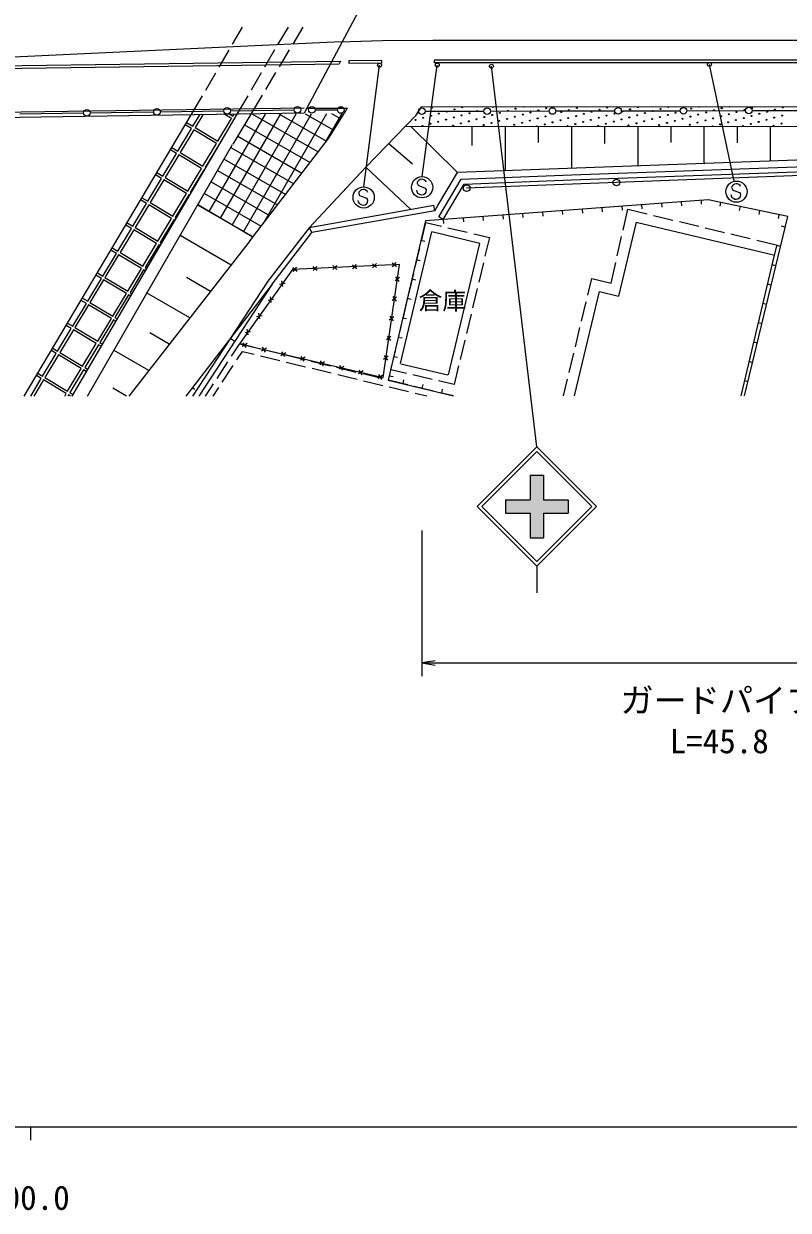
# Model space of a CAD drawing. Units: millimetres, scale not verified. Extents: x 40000 to 680000, y 20000 to 380000.
# Drawn here: x 267491 to 325159, y 198715 to 288217 of the extents above; entities that cross this region are included whole.
import ezdxf
from ezdxf.enums import TextEntityAlignment as Align

# ---------------------------------------------------------------- set-up
doc = ezdxf.new("R2010")
doc.units = ezdxf.units.MM
doc.header["$LTSCALE"] = 1000
for name, color, linetype, lineweight in [('M-BGD', 7, 'Continuous', 13), ('M-BMK-ROW', 30, 'Continuous', 13), ('M-STR-HTXT', 7, 'Continuous', 13), ('M-STR-STR1', 1, 'Continuous', 13), ('M-STR-STRC', 7, 'Continuous', 13), ('M-TTL-BAND', 7, 'Continuous', 13)]:
    doc.layers.add(name, color=color, linetype=linetype, lineweight=lineweight)
doc.styles.add('ＭＳ ゴシック', font='')
doc.styles.get('ＭＳ ゴシック').set_extended_font_data('MS Gothic')

# ---------------------------------------------------------------- blocks, each defined once
blk = doc.blocks.new('open_arrow')
at = {"color": 0, "linetype": 'Continuous', "lineweight": -2}
blk.add_lwpolyline([(7.5, 1.25), (0, 0), (7.5, -1.25)], dxfattribs=at)

msp = doc.modelspace()

# ---------------------------------------------------------------- hatches: boundary and pattern name
at = {"layer": 'M-BGD'}
h = msp.add_hatch(dxfattribs=at)
h.set_pattern_fill('USER', color=256, style=0, pattern_type=2)
h.set_pattern_definition([(150.085, (280618, 274547), (-498.72, -866.765), []), (240.085, (280618, 274547), (866.765, -498.72), [])])
h.paths.add_polyline_path([(280618, 274547), (283247, 279098), (284640, 281400), (291664, 281448), (290476, 279557), (284774, 272119)])
at = {"layer": 'M-STR-STRC'}
msp.add_hatch(color=256, dxfattribs=at).paths.add_polyline_path([(303839, 252296), (305699, 252296), (305700, 254156), (306700, 254156), (306699, 252296), (308559, 252296), (308558, 251296), (306699, 251296), (306698, 249436), (305698, 249436), (305699, 251296), (303838, 251296)])

# ---------------------------------------------------------------- linework, layer by layer
at = {"layer": 'M-BGD'}
for p, q in [((283244, 286666), (284004, 287959)), ((287429, 287961), (286670, 286668)), ((287802, 286683), (288572, 287970)), ((282231, 284941), (282991, 286234)), ((286417, 286237), (285657, 284943)), ((286775, 284967), (287545, 286254)), ((262354, 284989), (291393, 285401)), ((262355, 284789), (291287, 285199)), ((291393, 285401), (291287, 285199)), ((294469, 285438), (292015, 285412)), ((292015, 285412), (292018, 285212)), ((294471, 285238), (292018, 285212)), ((294469, 285438), (294471, 285238)), ((343447, 285460), (298451, 285458)), ((298451, 285458), (298451, 285258)), ((343447, 285261), (298451, 285258)), ((281218, 283217), (281978, 284510)), ((285404, 284512), (284644, 283218)), ((285748, 283251), (286518, 284538)), ((280111, 281333), (280965, 282785)), ((284391, 282787), (283567, 281384)), ((284640, 281400), (285491, 282822)), ((297090, 281323), (297485, 281961)), ((297485, 281961), (327101, 281982)), ((288645, 281859), (261664, 281460)), ((267194, 281424), (271993, 281492)), ((267536, 260131), (280111, 281333)), ((283567, 281384), (271117, 260132)), ((272493, 281499), (277291, 281567)), ((277791, 281574), (282589, 281642)), ((280248, 280487), (280762, 281342)), ((280997, 281346), (280420, 280384)), ((282134, 279354), (283164, 281068)), ((283164, 281068), (282661, 281370)), ((283040, 281376), (283267, 281240)), ((283089, 281649), (287887, 281717)), ((283267, 281240), (283352, 281381)), ((283276, 279140), (284640, 281400)), ((288863, 281858), (291665, 281848)), ((289463, 281715), (291164, 281710)), ((290476, 279557), (291664, 281448)), ((291898, 281852), (291664, 281448)), ((291665, 281848), (291898, 281852)), ((297090, 281323), (293300, 277386)), ((297769, 281616), (302201, 281625)), ((302701, 281626), (307134, 281635)), ((307634, 281636), (312067, 281645)), ((312567, 281647), (316999, 281656)), ((317499, 281657), (321932, 281666)), ((322432, 281667), (326865, 281676)), ((279115, 278601), (280145, 280316)), ((280317, 280212), (279286, 278498)), ((280145, 280316), (279676, 280598)), ((279778, 280770), (280248, 280487)), ((282031, 279182), (280317, 280212)), ((280420, 280384), (282134, 279354)), ((296260, 280460), (328971, 280484)), ((296700, 280461), (300201, 277000)), ((301301, 280464), (301301, 279041)), ((303801, 280466), (303801, 277129)), ((306301, 280468), (306301, 279257)), ((308801, 280469), (308801, 277309)), ((311301, 280471), (311301, 279180)), ((313801, 280473), (313801, 277489)), ((316301, 280475), (316301, 279257)), ((318801, 280477), (318801, 277669)), ((321301, 280478), (321301, 279236)), ((323801, 280480), (323801, 277849)), ((282797, 280070), (282305, 279251)), ((282305, 279251), (282314, 279245)), ((284575, 271860), (290476, 279557)), ((272290, 260132), (283247, 279098)), ((277982, 276715), (279012, 278430)), ((279012, 278430), (278553, 278705)), ((278655, 278877), (279115, 278601)), ((279286, 278498), (281001, 277468)), ((281001, 277468), (282031, 279182)), ((282202, 279079), (281172, 277365)), ((282213, 279073), (282202, 279079)), ((295018, 279171), (296820, 277648)), ((279183, 278327), (278153, 276612)), ((280898, 277297), (279183, 278327)), ((328801, 278029), (300201, 277000)), ((308801, 276809), (328729, 277527)), ((277879, 276544), (277431, 276813)), ((277533, 276985), (277982, 276715)), ((278153, 276612), (279868, 275582)), ((279868, 275582), (280898, 277297)), ((281069, 277194), (280039, 275479)), ((281101, 277174), (281069, 277194)), ((281172, 277365), (281202, 277347)), ((293300, 277386), (289011, 272830)), ((293300, 277386), (296684, 274193)), ((298727, 274509), (300201, 277000)), ((300482, 276492), (308801, 276809)), ((308815, 276430), (328743, 277147)), ((276849, 274830), (277879, 276544)), ((278050, 276441), (277020, 274727)), ((279765, 275411), (278050, 276441)), ((298796, 273643), (300482, 276492)), ((299123, 273450), (300703, 276120)), ((300703, 276120), (308815, 276430)), ((276746, 274658), (276308, 274921)), ((276411, 275093), (276849, 274830)), ((278735, 273697), (279765, 275411)), ((279936, 275308), (278906, 273594)), ((279989, 275276), (279936, 275308)), ((280039, 275479), (280090, 275449)), ((319125, 274941), (297787, 273350)), ((317085, 274786), (317105, 274488)), ((318581, 274899), (318601, 274602)), ((325126, 273667), (319124, 274941)), ((275716, 272944), (276746, 274658)), ((276917, 274555), (275887, 272841)), ((278632, 273525), (276917, 274555)), ((277020, 274727), (278735, 273697)), ((284774, 272119), (280618, 274547)), ((298418, 274501), (289011, 272830)), ((298488, 274107), (289233, 272463)), ((298488, 274107), (298418, 274501)), ((298488, 274107), (298726, 274509)), ((305118, 273894), (305138, 273597)), ((306614, 274008), (306636, 273706)), ((308110, 274122), (308132, 273819)), ((309604, 274229), (309629, 273933)), ((311100, 274342), (311122, 274040)), ((312596, 274456), (312619, 274154)), ((312697, 272648), (313050, 274218)), ((313050, 274218), (314514, 273868)), ((314095, 274565), (314115, 274267)), ((315586, 274677), (315613, 274377)), ((320057, 274740), (319995, 274447)), ((321523, 274431), (321462, 274138)), ((322992, 274118), (322930, 273825)), ((275613, 272772), (275186, 273029)), ((275288, 273201), (275716, 272944)), ((277602, 271811), (278632, 273525)), ((278803, 273422), (277773, 271708)), ((278877, 273378), (278803, 273422)), ((278906, 273594), (278978, 273550)), ((297787, 273350), (294976, 261327)), ((297489, 271806), (297827, 273225)), ((297827, 273225), (299003, 272947)), ((299123, 273450), (298796, 273643)), ((299133, 273451), (299156, 273149)), ((300632, 273560), (300652, 273262)), ((302128, 273674), (302148, 273376)), ((303619, 273785), (303646, 273485)), ((313674, 273244), (312344, 267675)), ((313675, 273244), (324037, 270773)), ((315001, 273752), (316460, 273403)), ((316946, 273287), (318405, 272938)), ((321869, 260141), (325126, 273667)), ((324458, 273809), (324397, 273516)), ((274583, 271058), (275613, 272772)), ((275784, 272669), (274754, 270955)), ((277499, 271639), (275784, 272669)), ((275887, 272841), (277602, 271811)), ((283126, 270008), (279285, 272240)), ((289011, 272830), (285894, 268792)), ((286221, 268560), (289233, 272463)), ((289011, 272830), (289233, 272463)), ((295914, 262593), (298273, 272508)), ((301894, 271648), (298273, 272508)), ((299490, 272832), (300950, 272487)), ((301436, 272372), (302612, 272094)), ((302615, 272089), (302276, 270677)), ((312258, 270697), (312587, 272160)), ((318891, 272822), (320350, 272473)), ((320836, 272357), (322295, 272008)), ((324933, 272867), (324639, 272939)), ((274166, 271309), (274583, 271058)), ((284573, 271862), (275419, 260133)), ((276468, 269925), (277499, 271639)), ((277670, 271536), (276640, 269822)), ((277765, 271479), (277670, 271536)), ((277773, 271708), (277866, 271652)), ((297026, 269860), (297374, 271320)), ((297442, 271888), (297738, 271823)), ((299522, 261742), (301893, 271648)), ((322782, 271892), (324246, 271542)), ((324289, 271535), (324101, 270755)), ((324581, 271407), (324288, 271479)), ((273450, 269172), (274480, 270887)), ((274651, 270784), (273621, 269069)), ((274480, 270887), (274064, 271137)), ((276365, 269754), (274651, 270784)), ((274754, 270955), (276468, 269925)), ((297102, 270429), (297393, 270361)), ((324102, 270755), (321571, 260141)), ((273044, 269416), (273450, 269172)), ((275335, 268039), (276365, 269754)), ((276537, 269651), (275507, 267936)), ((276653, 269581), (276537, 269651)), ((276640, 269822), (276754, 269753)), ((287763, 269678), (283757, 264070)), ((295823, 270060), (287763, 269678)), ((287799, 269830), (288114, 269545)), ((287814, 269530), (288099, 269845)), ((289299, 269901), (289615, 269617)), ((289314, 269601), (289600, 269916)), ((290795, 269970), (291111, 269685)), ((290811, 269670), (291096, 269985)), ((292296, 270041), (292611, 269757)), ((292311, 269741), (292596, 270057)), ((293796, 270113), (294107, 269826)), ((293807, 269810), (294092, 270126)), ((294594, 261522), (295823, 270060)), ((295293, 270182), (295608, 269897)), ((295305, 269886), (295593, 270197)), ((302160, 270191), (301811, 268732)), ((311795, 268639), (312148, 270209)), ((324228, 269952), (323937, 270020)), ((272317, 267287), (273347, 269001)), ((273518, 268898), (272488, 267184)), ((273347, 269001), (272941, 269244)), ((275232, 267868), (273518, 268898)), ((273621, 269069), (275335, 268039)), ((286221, 268560), (279718, 260133)), ((281573, 268018), (279774, 269065)), ((285894, 268792), (280228, 260133)), ((286221, 268560), (280706, 260134)), ((286795, 268582), (287214, 268650)), ((287039, 268407), (286970, 268825)), ((295835, 269072), (295496, 268819)), ((295537, 269119), (295792, 268776)), ((296564, 267915), (296911, 269374)), ((296762, 268969), (297055, 268897)), ((310032, 267734), (310337, 269008)), ((310338, 269008), (311795, 268639)), ((323876, 268492), (323585, 268560)), ((274202, 266153), (275232, 267868)), ((275404, 267765), (274374, 266050)), ((275541, 267683), (275404, 267765)), ((275507, 267936), (275642, 267855)), ((280021, 266029), (276762, 267921)), ((295322, 267632), (295577, 267290)), ((301694, 268246), (301345, 266787)), ((309035, 260139), (310924, 268010)), ((310926, 268017), (312344, 267675)), ((271183, 265401), (272214, 267115)), ((272385, 267012), (271355, 265298)), ((272214, 267115), (271819, 267352)), ((271921, 267524), (272317, 267287)), ((274099, 265982), (272385, 267012)), ((272488, 267184), (274202, 266153)), ((285923, 267360), (286339, 267433)), ((286167, 267185), (286098, 267604)), ((295617, 267589), (295281, 267332)), ((296101, 265969), (296448, 267428)), ((296422, 267510), (296715, 267437)), ((309565, 265789), (309915, 267247)), ((323530, 267035), (323236, 267107)), ((273069, 264268), (274099, 265982)), ((274271, 265879), (273241, 264165)), ((274429, 265784), (274271, 265879)), ((274374, 266050), (274530, 265957)), ((285051, 266138), (285472, 266214)), ((285299, 265966), (285223, 266387)), ((295407, 266105), (295064, 265850)), ((295107, 266146), (295364, 265810)), ((296079, 266043), (296375, 265978)), ((301229, 266301), (300879, 264842)), ((270050, 263515), (271080, 265229)), ((271252, 265126), (270222, 263412)), ((271080, 265229), (270697, 265460)), ((270799, 265632), (271183, 265401)), ((272966, 264096), (271252, 265126)), ((271355, 265298), (273069, 264268)), ((284183, 264919), (284600, 264992)), ((284427, 264744), (284356, 265167)), ((295638, 264023), (295985, 265482)), ((309099, 263844), (309448, 265303)), ((323178, 265576), (322885, 265648)), ((271936, 262382), (272966, 264096)), ((273241, 264165), (273418, 264058)), ((278469, 264040), (276995, 264896)), ((283075, 264483), (283409, 264264)), ((283742, 264046), (283146, 263136)), ((283757, 264070), (294594, 261522)), ((284801, 263810), (283779, 264059)), ((284337, 264085), (283974, 263859)), ((284269, 263794), (284046, 264152)), ((295192, 264618), (294853, 264366)), ((294896, 264661), (295149, 264323)), ((295739, 264584), (296030, 264516)), ((300763, 264356), (300414, 262897)), ((322827, 264116), (322533, 264188)), ((268917, 261629), (269947, 263344)), ((270119, 263241), (269089, 261526)), ((269947, 263344), (269574, 263568)), ((269677, 263740), (270050, 263515)), ((271833, 262211), (270119, 263241)), ((270222, 263412), (271936, 262382)), ((273138, 263993), (272108, 262279)), ((273317, 263886), (273138, 263993)), ((276916, 262050), (274308, 263567)), ((283567, 262860), (283982, 263495)), ((283982, 263495), (284861, 263283)), ((286744, 263338), (285287, 263692)), ((285347, 263166), (286805, 262814)), ((285796, 263745), (285433, 263519)), ((285727, 263447), (285505, 263812)), ((287258, 263400), (286895, 263175)), ((287186, 263107), (286967, 263468)), ((288688, 262866), (287230, 263220)), ((294974, 263136), (294638, 262879)), ((294679, 263179), (294934, 262836)), ((295185, 262118), (295522, 263537)), ((308632, 261899), (308982, 263358)), ((272108, 262279), (272306, 262160)), ((282872, 262717), (282051, 261462)), ((282471, 261187), (283293, 262442)), ((287291, 262696), (288749, 262344)), ((288718, 263060), (288355, 262834)), ((288648, 262762), (288422, 263125)), ((290631, 262393), (289174, 262748)), ((290175, 262713), (289816, 262490)), ((290107, 262422), (289884, 262781)), ((292575, 261921), (291117, 262275)), ((291637, 262368), (291276, 262150)), ((291569, 262077), (291344, 262440)), ((295399, 263124), (295690, 263056)), ((295930, 262562), (299491, 261726)), ((300297, 262411), (299959, 260998)), ((322473, 262661), (322182, 262729)), ((268017, 260131), (268814, 261458)), ((268986, 261355), (268251, 260131)), ((268814, 261458), (268452, 261675)), ((268554, 261847), (268917, 261629)), ((270700, 260325), (268986, 261355)), ((269089, 261526), (270803, 260496)), ((270803, 260496), (271833, 262211)), ((272005, 262108), (270975, 260393)), ((272204, 261987), (272005, 262108)), ((289235, 262227), (290693, 261875)), ((291179, 261757), (292637, 261405)), ((293096, 262028), (292738, 261805)), ((293029, 261737), (292805, 262096)), ((294518, 261448), (293060, 261803)), ((294558, 261683), (294197, 261465)), ((294491, 261393), (294265, 261755)), ((295059, 261665), (295350, 261597)), ((296355, 261844), (295185, 262118)), ((296100, 261054), (296172, 261347)), ((298302, 261387), (296842, 261730)), ((308210, 260139), (308515, 261413)), ((275239, 260133), (274216, 260727)), ((280397, 260625), (280190, 260745)), ((281777, 261044), (281181, 260134)), ((281782, 260134), (282197, 260769)), ((293123, 261288), (294581, 260936)), ((294975, 261327), (299920, 260137)), ((296461, 260976), (295004, 261330)), ((295067, 260818), (296525, 260466)), ((298405, 260504), (296947, 260858)), ((297557, 260707), (297629, 261001)), ((299959, 260999), (298789, 261273)), ((299016, 260356), (299085, 260647)), ((322122, 261201), (321831, 261269)), ((270584, 260132), (270700, 260325)), ((270871, 260222), (270817, 260132)), ((271021, 260132), (270871, 260222)), ((270975, 260393), (271194, 260262)), ((297011, 260349), (297890, 260137)), ((299912, 260137), (298891, 260385))]:
    msp.add_line(p, q, dxfattribs=at)
for centre, radius in [((288137, 281720), 249), ((289213, 281716), 249), ((291414, 281709), 249), ((300572, 281913), 37.5), ((313811, 281920), 37.5), ((324746, 281899), 37.5), ((272243, 281496), 249), ((277541, 281571), 249), ((282839, 281645), 249), ((297519, 281615), 249), ((297626, 281119), 37.5), ((298215, 281278), 37.5), ((298268, 281886), 37.5), ((298805, 281436), 37.5), ((299394, 281595), 37.5), ((299931, 281146), 37.5), ((299983, 281754), 37.5), ((300520, 281305), 37.5), ((301109, 281464), 37.5), ((301646, 281015), 37.5), ((301699, 281623), 37.5), ((302235, 281174), 37.5), ((302451, 281626), 249), ((302825, 281333), 37.5), ((303414, 281492), 37.5), ((303951, 281042), 37.5), ((304003, 281651), 37.5), ((304540, 281201), 37.5), ((304593, 281809), 37.5), ((305129, 281360), 37.5), ((305719, 281519), 37.5), ((306256, 281070), 37.5), ((306308, 281678), 37.5), ((306845, 281229), 37.5), ((306897, 281837), 37.5), ((307384, 281636), 249), ((308023, 281547), 37.5), ((308560, 281098), 37.5), ((308613, 281706), 37.5), ((309150, 281257), 37.5), ((309202, 281865), 37.5), ((309739, 281416), 37.5), ((310328, 281574), 37.5), ((310865, 281125), 37.5), ((310917, 281733), 37.5), ((311454, 281284), 37.5), ((311507, 281892), 37.5), ((312044, 281443), 37.5), ((312317, 281646), 249), ((312633, 281602), 37.5), ((313170, 281153), 37.5), ((313222, 281761), 37.5), ((313759, 281312), 37.5), ((314348, 281471), 37.5), ((314885, 281022), 37.5), ((314938, 281630), 37.5), ((315474, 281180), 37.5), ((315527, 281789), 37.5), ((316064, 281339), 37.5), ((316653, 281498), 37.5), ((317249, 281656), 249), ((317190, 281049), 37.5), ((317779, 281208), 37.5), ((317832, 281816), 37.5), ((318368, 281367), 37.5), ((318958, 281526), 37.5), ((319495, 281077), 37.5), ((319547, 281685), 37.5), ((320084, 281236), 37.5), ((320136, 281844), 37.5), ((320673, 281395), 37.5), ((321262, 281554), 37.5), ((321799, 281104), 37.5), ((321852, 281712), 37.5), ((322182, 281666), 249), ((322389, 281263), 37.5), ((322441, 281871), 37.5), ((322978, 281422), 37.5), ((323567, 281581), 37.5), ((324104, 281132), 37.5), ((324156, 281740), 37.5), ((324693, 281291), 37.5), ((297037, 280960), 37.5), ((297574, 280511), 37.5), ((298163, 280669), 37.5), ((298752, 280828), 37.5), ((299341, 280987), 37.5), ((299878, 280538), 37.5), ((300468, 280697), 37.5), ((301057, 280856), 37.5), ((302183, 280566), 37.5), ((302772, 280725), 37.5), ((303362, 280884), 37.5), ((304488, 280593), 37.5), ((305077, 280752), 37.5), ((305666, 280911), 37.5), ((306792, 280621), 37.5), ((307382, 280780), 37.5), ((307971, 280939), 37.5), ((309097, 280649), 37.5), ((309686, 280807), 37.5), ((310276, 280966), 37.5), ((310813, 280517), 37.5), ((311402, 280676), 37.5), ((311991, 280835), 37.5), ((312580, 280994), 37.5), ((313117, 280545), 37.5), ((313707, 280704), 37.5), ((314296, 280863), 37.5), ((315422, 280572), 37.5), ((316011, 280731), 37.5), ((316601, 280890), 37.5), ((317727, 280600), 37.5), ((318316, 280759), 37.5), ((318905, 280918), 37.5), ((320032, 280628), 37.5), ((320621, 280787), 37.5), ((321210, 280945), 37.5), ((322336, 280655), 37.5), ((322926, 280814), 37.5), ((323515, 280973), 37.5), ((324052, 280524), 37.5), ((324641, 280683), 37.5)]:
    msp.add_circle(centre, radius, dxfattribs=at)
for centre, start, end in [((302877, 281941), 139.41888, 40.66287), ((305182, 281968), 182.40067, 357.68109), ((307487, 281996), 227.2143, 312.86746), ((316116, 281947), 133.63223, 46.44952), ((318421, 281975), 178.20505, 1.87671), ((320726, 282003), 221.35634, 318.72542), ((303898, 280434), 57.27136, 122.81039), ((306203, 280462), 8.58753, 171.49423), ((308508, 280490), 327.11009, 212.97166), ((317138, 280441), 66.11417, 113.96759), ((319442, 280469), 12.85712, 167.22464), ((321747, 280496), 331.97962, 208.10213)]:
    msp.add_arc(centre, 37.5, start, end, dxfattribs=at)
at = {"layer": 'M-BMK-ROW'}
msp.add_lwpolyline([(351608, 275132), (349101, 277564), (328801, 276863), (312193, 276237), (300901, 275812)], dxfattribs=at)
for centre in [(300901, 275812), (312193, 276237)]:
    msp.add_circle(centre, 250, dxfattribs=at)
at = {"layer": 'M-STR-HTXT'}
for p, q in [((297519, 250000), (297519, 239000)), ((297519, 240000), (343330, 240000))]:
    msp.add_line(p, q, dxfattribs=at)
at = {"layer": 'M-STR-STR1'}
for p, q in [((297612, 298365), (288651, 281459)), ((288651, 281459), (261665, 281060))]:
    msp.add_line(p, q, dxfattribs=at)
at = {"layer": 'M-STR-STRC'}
for p, q in [((293139, 275913), (294332, 285086)), ((297545, 276682), (298682, 285103)), ((306198, 256296), (302771, 285015)), ((321086, 276333), (319211, 285145)), ((292980, 275689), (292875, 275616)), ((293113, 275715), (292980, 275689)), ((293206, 275701), (293113, 275715)), ((293321, 275642), (293206, 275701)), ((297179, 276275), (297165, 276184)), ((297165, 276184), (297233, 276038)), ((297283, 276385), (297179, 276275)), ((297233, 276038), (297353, 275978)), ((297389, 276458), (297283, 276385)), ((297353, 275978), (297777, 275823)), ((297522, 276484), (297389, 276458)), ((297614, 276470), (297522, 276484)), ((297729, 276411), (297614, 276470)), ((297816, 276350), (297729, 276411)), ((297777, 275823), (297840, 275684)), ((297840, 275684), (297814, 275502)), ((297843, 276261), (297816, 276350)), ((320890, 275943), (320876, 275852)), ((320876, 275852), (320944, 275706)), ((320994, 276053), (320890, 275943)), ((320944, 275706), (321064, 275646)), ((321100, 276126), (320994, 276053)), ((321233, 276152), (321100, 276126)), ((321325, 276138), (321233, 276152)), ((321440, 276079), (321325, 276138)), ((321527, 276018), (321440, 276079)), ((321554, 275929), (321527, 276018)), ((292753, 274795), (292722, 274884)), ((292819, 274653), (292753, 274795)), ((292771, 275506), (292757, 275415)), ((292757, 275415), (292824, 275269)), ((292875, 275616), (292771, 275506)), ((292824, 275269), (292944, 275209)), ((292944, 275209), (293369, 275054)), ((293408, 275581), (293321, 275642)), ((293369, 275054), (293431, 274915)), ((293431, 274915), (293406, 274734)), ((293434, 275492), (293408, 275581)), ((297161, 275564), (297131, 275653)), ((297227, 275422), (297161, 275564)), ((297309, 275362), (297227, 275422)), ((297426, 275301), (297309, 275362)), ((297522, 275286), (297426, 275301)), ((297656, 275308), (297522, 275286)), ((297756, 275384), (297656, 275308)), ((297814, 275502), (297756, 275384)), ((320872, 275232), (320842, 275321)), ((320938, 275090), (320872, 275232)), ((321020, 275030), (320938, 275090)), ((321137, 274969), (321020, 275030)), ((321064, 275646), (321488, 275491)), ((321233, 274954), (321137, 274969)), ((321367, 274976), (321233, 274954)), ((321467, 275052), (321367, 274976)), ((321525, 275170), (321467, 275052)), ((321488, 275491), (321551, 275352)), ((321551, 275352), (321525, 275170)), ((292901, 274593), (292819, 274653)), ((293017, 274532), (292901, 274593)), ((293113, 274517), (293017, 274532)), ((293247, 274539), (293113, 274517)), ((293348, 274615), (293247, 274539)), ((293406, 274734), (293348, 274615))]:
    msp.add_line(p, q, dxfattribs=at)
at = {"layer": 'M-STR-STRC', "lineweight": 25}
for p, q in [((301698, 251796), (306198, 256296)), ((310698, 251796), (306198, 256296)), ((302052, 251796), (306198, 255943)), ((310345, 251796), (306198, 255943)), ((305700, 254156), (305699, 252296)), ((305700, 254156), (306700, 254156)), ((306700, 254156), (306699, 252296)), ((301698, 251796), (306198, 247295)), ((302052, 251796), (306198, 247649)), ((303839, 252296), (303838, 251296)), ((303839, 252296), (305699, 252296)), ((306198, 247649), (310345, 251796)), ((306198, 247296), (310698, 251796)), ((306699, 252296), (308559, 252296)), ((308559, 252296), (308558, 251296)), ((303838, 251296), (305699, 251296)), ((305699, 251296), (305698, 249436)), ((306699, 251296), (306698, 249436)), ((306699, 251296), (308558, 251296)), ((305698, 249436), (306698, 249436)), ((306198, 247296), (306198, 245296))]:
    msp.add_line(p, q, dxfattribs=at)
at = {"layer": 'M-STR-STRC'}
msp.add_lwpolyline([(366008, 281589), (365455, 283318), (364705, 284531), (364162, 285144), (363561, 285660), (361881, 286564), (359819, 286966), (348902, 286954), (343520, 286945), (298338, 286947), (294521, 286929), (292123, 286854), (290919, 286814), (282764, 286460), (262416, 285492)], dxfattribs=at)
at = {"layer": 'M-STR-STRC', "lineweight": 25}
for centre in [(294332, 285086), (298682, 285103), (302771, 285015), (319211, 285145)]:
    msp.add_circle(centre, 150, dxfattribs=at)
at = {"layer": 'M-STR-STRC'}
for centre in [(297541, 275882), (293133, 275113), (321252, 275550)]:
    msp.add_circle(centre, 800, dxfattribs=at)
at = {"layer": 'M-TTL-BAND'}
for p, q in [((40000, 205000), (579000, 205000)), ((268000, 205000), (268000, 204000))]:
    msp.add_line(p, q, dxfattribs=at)

# ---------------------------------------------------------------- block references
at = {"layer": 'M-STR-HTXT', "xscale": 133, "yscale": 133}
msp.add_blockref('open_arrow', (297519, 240000), dxfattribs=at)

# ---------------------------------------------------------------- texts
at = {"layer": 'M-BGD', "style": 'ＭＳ ゴシック'}
msp.add_text('倉庫', height=1320, dxfattribs=at).set_placement((299067, 267315), align=Align.MIDDLE_CENTER)
at = {"layer": 'M-STR-HTXT', "style": 'ＭＳ ゴシック'}
for s, p in [('ガードパイプ', (320000, 235711)), ('L=45.8', (319951, 232637))]:
    msp.add_text(s, height=1833, dxfattribs=at).set_placement(p, align=Align.BOTTOM_CENTER)
at = {"layer": 'M-TTL-BAND', "style": 'ＭＳ ゴシック'}
msp.add_text('200.0', height=1833, dxfattribs=at).set_placement((267844, 198195), align=Align.BOTTOM_CENTER)

doc.saveas('drawing.dxf')
